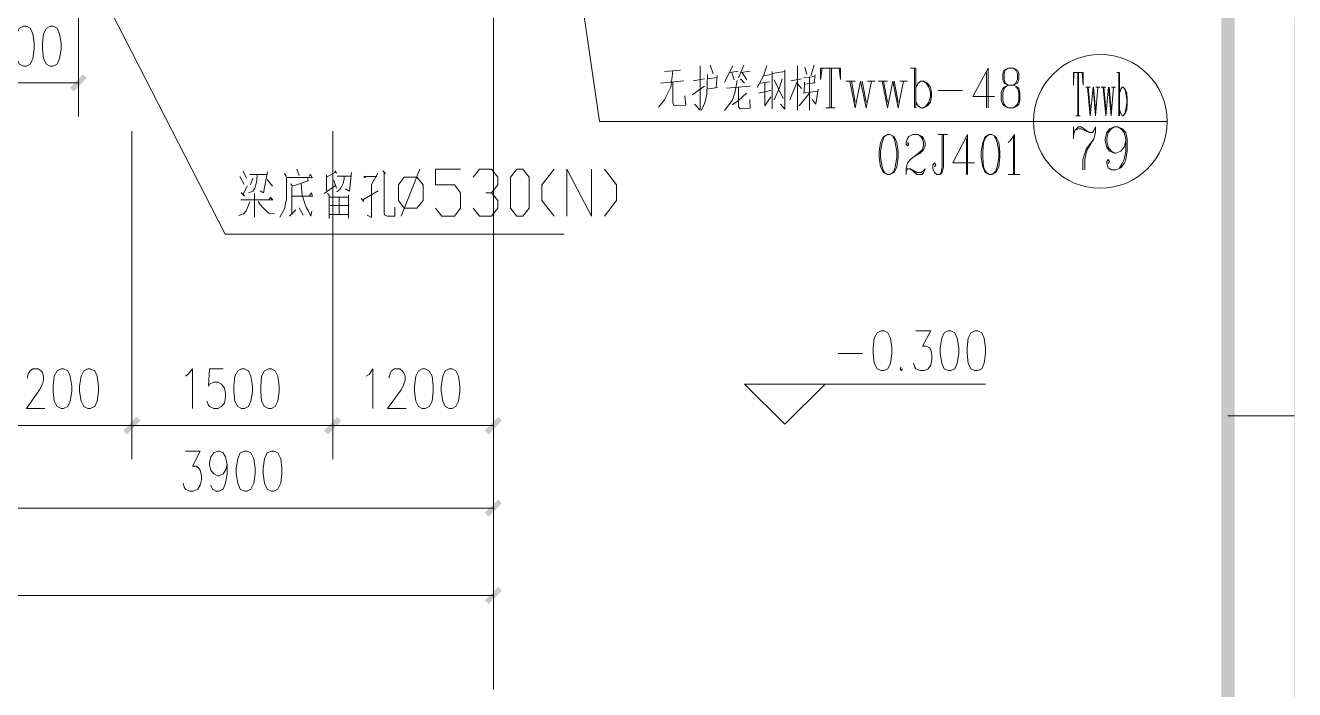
# Model space of a CAD drawing. Extents: x -145382 to -103386, y -23290 to 6406.
# Drawn here: x -112867 to -103386, y -17910 to -12951 of the extents above; entities that cross this region are included whole.
import ezdxf

# ---------------------------------------------------------------- set-up
doc = ezdxf.new("R2010")
doc.units = 0

msp = doc.modelspace()

# ---------------------------------------------------------------- hatches: boundary and pattern name
at = {"linetype": 'Continuous', "lineweight": 0}
for points in [[(-103385.7, -23290.3), (-145382.1, -23290.3), (-145382.1, 6406.1), (-103385.7, 6406.1), (-103385.7, -23290.3), (-103389.4, -23286.6), (-103389.4, 6402.4), (-145378.4, 6402.4), (-145378.4, -23286.6), (-103389.4, -23286.6)], [(-142833.2, -22743.3), (-103932.7, -22743.3), (-103932.7, 5859.1), (-142833.2, 5859.1), (-142833.2, -22743.3), (-142935.3, -22841.8), (-142935.3, 5957.6), (-103834.2, 5957.6), (-103834.2, -22841.8), (-142935.3, -22841.8)], [(-112534.7, -13415.8), (-112436.2, -13317.3), (-112407.1, -13342.9), (-112505.5, -13445)], [(-112133.6, -15975.6), (-112035.1, -15873.5), (-112006, -15902.6), (-112108.1, -16004.7)], [(-110634.9, -15975.6), (-110536.4, -15873.5), (-110507.3, -15902.6), (-110605.7, -16004.7)], [(-109435.2, -15975.6), (-109333.1, -15873.5), (-109307.6, -15902.6), (-109406, -16004.7)], [(-109435.2, -16588.2), (-109333.1, -16489.7), (-109307.6, -16518.9), (-109406, -16617.3)], [(-109435.2, -17244.5), (-109333.1, -17142.4), (-109307.6, -17171.6), (-109406, -17270)]]:
    msp.add_hatch(color=0, dxfattribs=at).paths.add_polyline_path(points)

# ---------------------------------------------------------------- linework, layer by layer
at = {"color": 0, "linetype": 'Continuous', "lineweight": 0}
for p, q in [((-108924.7, -11304.5), (-108578.3, -13667.4)), ((-109369.6, -12099.4), (-109369.6, -13908.1)), ((-112469.1, -12817.8), (-112469.1, -13630.9)), ((-107750.5, -13248.1), (-107728.7, -13313.7)), ((-107644.8, -13375.7), (-107582.8, -13251.7)), ((-107539, -13342.9), (-107498.9, -13248.1)), ((-107097.8, -13251.7), (-107097.8, -13583.5)), ((-107043.1, -13262.6), (-107028.5, -13317.3)), ((-106973.8, -13248.1), (-106999.4, -13328.3)), ((-106857.1, -13565.3), (-106857.1, -13269.9)), ((-106846.2, -13269.9), (-106846.2, -13565.3)), ((-106255.5, -13269.9), (-106215.4, -13269.9)), ((-106226.3, -13565.3), (-106226.3, -13269.9)), ((-106215.4, -13269.9), (-106215.4, -13565.3)), ((-108122.5, -13383), (-107947.4, -13364.7)), ((-108093.3, -13295.5), (-107973, -13284.5)), ((-108045.9, -13412.1), (-108031.3, -13291.8)), ((-107794.3, -13350.2), (-107878.2, -13364.7)), ((-107699.5, -13339.2), (-107772.4, -13350.2)), ((-107699.5, -13324.6), (-107706.8, -13415.8)), ((-107604.7, -13302.8), (-107542.7, -13291.8)), ((-107571.9, -13357.5), (-107590.1, -13302.8)), ((-107524.4, -13350.2), (-107495.3, -13383)), ((-107520.8, -13302.8), (-107451.5, -13291.8)), ((-107513.5, -13302.8), (-107477, -13357.5)), ((-107353.1, -13328.3), (-107298.4, -13317.3)), ((-107287.4, -13310), (-107192.6, -13295.5)), ((-107287.4, -13295.5), (-107287.4, -13572.6)), ((-107272.8, -13357.5), (-107207.2, -13496)), ((-107097.8, -13364.7), (-107156.2, -13507)), ((-107068.6, -13350.2), (-107148.9, -13364.7)), ((-107054.1, -13342.9), (-106970.2, -13331.9)), ((-107010.3, -13339.2), (-107010.3, -13583.5)), ((-106966.5, -13321), (-106973.8, -13379.3)), ((-105686.6, -13295.5), (-105686.6, -13565.3)), ((-105004.7, -13627.3), (-105004.7, -13302.8)), ((-105001.1, -13302.8), (-105001.1, -13627.3)), ((-104713, -13302.8), (-104694.8, -13302.8)), ((-104698.4, -13627.3), (-104698.4, -13302.8)), ((-104694.8, -13302.8), (-104694.8, -13627.3)), ((-113271.3, -13379.3), (-112469.1, -13379.3)), ((-108045.9, -13412.1), (-108093.3, -13507)), ((-108031.3, -13528.8), (-108031.3, -13375.7)), ((-107885.4, -13470.5), (-107794.3, -13404.9)), ((-107776.1, -13426.7), (-107695.8, -13415.8)), ((-107630.2, -13419.4), (-107451.5, -13404.9)), ((-107389.5, -13455.9), (-107298.4, -13437.7)), ((-107378.6, -13383), (-107305.7, -13372)), ((-107097.8, -13386.6), (-107068.6, -13423.1)), ((-107010.3, -13455.9), (-107086.9, -13550.7)), ((-107057.7, -13455.9), (-106948.3, -13441.3)), ((-107046.8, -13375.7), (-107050.4, -13452.3)), ((-106966.5, -13379.3), (-107046.8, -13390.3)), ((-106736.8, -13368.4), (-106667.5, -13368.4)), ((-106707.6, -13368.4), (-106667.5, -13565.3)), ((-106696.7, -13368.4), (-106667.5, -13525.2)), ((-106616.5, -13368.4), (-106587.3, -13525.2)), ((-106547.2, -13368.4), (-106587.3, -13565.3)), ((-106576.4, -13368.4), (-106518, -13368.4)), ((-106496.1, -13368.4), (-106426.9, -13368.4)), ((-106467, -13368.4), (-106426.9, -13565.3)), ((-106456, -13368.4), (-106426.9, -13525.2)), ((-106375.8, -13368.4), (-106346.6, -13525.2)), ((-106306.5, -13368.4), (-106346.6, -13565.3)), ((-106335.7, -13368.4), (-106277.4, -13368.4)), ((-106047.6, -13437.7), (-105865.3, -13437.7)), ((-104946.4, -13412.1), (-104913.6, -13412.1)), ((-104931.8, -13412.1), (-104913.6, -13627.3)), ((-104928.2, -13412.1), (-104913.6, -13579.9)), ((-104888.1, -13412.1), (-104873.5, -13579.9)), ((-104855.2, -13412.1), (-104873.5, -13627.3)), ((-104869.8, -13412.1), (-104840.6, -13412.1)), ((-104829.7, -13412.1), (-104796.9, -13412.1)), ((-104815.1, -13412.1), (-104796.9, -13627.3)), ((-104811.5, -13412.1), (-104796.9, -13579.9)), ((-104771.4, -13412.1), (-104756.8, -13579.9)), ((-104738.5, -13412.1), (-104756.8, -13627.3)), ((-104753.1, -13412.1), (-104724, -13412.1)), ((-108093.3, -13507), (-108137.1, -13561.7)), ((-107586.4, -13510.6), (-107644.8, -13587.2)), ((-106886.3, -13565.3), (-106817, -13565.3)), ((-105019.3, -13627.3), (-104986.5, -13627.3)), ((-112071.6, -13740.3), (-112071.6, -16190.7)), ((-110569.2, -13740.3), (-110569.2, -16190.7)), ((-109369.6, -13740.3), (-109369.6, -16190.7)), ((-108578.3, -13667.4), (-105336.6, -13667.4)), ((-104337.4, -13667.4), (-105336.6, -13667.4)), ((-105037.6, -13707.5), (-105037.6, -13798.7)), ((-106047.6, -13765.9), (-105978.3, -13765.9)), ((-105836.1, -13795), (-105836.1, -14064.9)), ((-105486.1, -13780.4), (-105486.1, -14064.9)), ((-109369.6, -13908.1), (-109369.6, -17908.2)), ((-110839.1, -14024.7), (-110820.9, -14072.1)), ((-110058.7, -14374.8), (-109920.2, -14024.7)), ((-111265.7, -14079.4), (-111232.9, -14137.8)), ((-111240.2, -14039.3), (-111214.7, -14090.4)), ((-111189.1, -14064.9), (-111068.8, -14064.9)), ((-111167.3, -14090.4), (-111185.5, -14141.4)), ((-111061.5, -14101.3), (-111021.4, -14152.4)), ((-110930.2, -14057.6), (-110915.7, -14079.4)), ((-110912, -14086.7), (-110722.4, -14086.7)), ((-110616.7, -14064.9), (-110616.7, -14185.2)), ((-110536.4, -14075.8), (-110430.7, -14075.8)), ((-105526.2, -14064.9), (-105438.7, -14064.9)), ((-111156.3, -14207.1), (-111156.3, -14382.1)), ((-110875.6, -14156), (-110875.6, -14363.9)), ((-109369.6, -14207.1), (-109369.6, -17456)), ((-110820.9, -14312.8), (-110791.7, -14367.5)), ((-110893.8, -14374.8), (-110846.4, -14327.4)), ((-109369.6, -14352.9), (-109369.6, -16803.3)), ((-106795.2, -15399.4), (-106612.8, -15399.4)), ((-103885.3, -15866.2), (-103385.7, -15866.2))]:
    msp.add_line(p, q, dxfattribs=at)
for points in [[(-108840.8, -14509.7), (-111375.1, -14509.7), (-112469.1, -12372.9)], [(-112881.1, -12956.3), (-112910.3, -12970.9), (-112932.2, -13014.7), (-112939.5, -13084), (-112939.5, -13127.7), (-112932.2, -13197), (-112910.3, -13240.8), (-112881.1, -13255.4), (-112859.2, -13255.4), (-112830.1, -13240.8), (-112811.8, -13197), (-112800.9, -13127.7), (-112800.9, -13084), (-112811.8, -13014.7), (-112830.1, -12970.9), (-112859.2, -12956.3), (-112881.1, -12956.3)], [(-112680.6, -12956.3), (-112709.7, -12970.9), (-112731.6, -13014.7), (-112738.9, -13084), (-112738.9, -13127.7), (-112731.6, -13197), (-112709.7, -13240.8), (-112680.6, -13255.4), (-112658.7, -13255.4), (-112629.5, -13240.8), (-112611.3, -13197), (-112600.3, -13127.7), (-112600.3, -13084), (-112611.3, -13014.7), (-112629.5, -12970.9), (-112658.7, -12956.3), (-112680.6, -12956.3)], [(-107827.1, -13251.7), (-107827.1, -13583.5), (-107867.2, -13539.8)], [(-107327.5, -13251.7), (-107353.1, -13328.3), (-107400.5, -13415.8)], [(-106915.5, -13269.9), (-106926.4, -13353.8), (-106926.4, -13269.9), (-106776.9, -13269.9), (-106776.9, -13353.8), (-106787.9, -13269.9)], [(-105675.7, -13565.3), (-105675.7, -13269.9), (-105788.7, -13481.4), (-105628.3, -13481.4)], [(-105526.2, -13565.3), (-105548.1, -13550.7), (-105555.4, -13539.8), (-105566.3, -13510.6), (-105566.3, -13452.3), (-105555.4, -13423.1), (-105548.1, -13412.1), (-105526.2, -13397.6), (-105555.4, -13412.1), (-105566.3, -13423.1), (-105577.2, -13452.3), (-105577.2, -13510.6), (-105566.3, -13539.8), (-105555.4, -13550.7), (-105526.2, -13565.3), (-105486.1, -13565.3), (-105456.9, -13550.7), (-105446, -13539.8), (-105438.7, -13510.6), (-105438.7, -13452.3), (-105446, -13423.1), (-105456.9, -13412.1), (-105486.1, -13397.6), (-105467.8, -13383), (-105456.9, -13353.8), (-105456.9, -13310), (-105467.8, -13284.5), (-105486.1, -13269.9)], [(-105526.2, -13269.9), (-105555.4, -13284.5), (-105566.3, -13310), (-105566.3, -13353.8), (-105555.4, -13383), (-105526.2, -13397.6), (-105486.1, -13397.6), (-105456.9, -13383), (-105446, -13353.8), (-105446, -13310), (-105456.9, -13284.5), (-105486.1, -13269.9), (-105526.2, -13269.9), (-105548.1, -13284.5), (-105555.4, -13310), (-105555.4, -13353.8), (-105548.1, -13383), (-105526.2, -13397.6)], [(-107772.4, -13317.3), (-107776.1, -13463.2), (-107790.6, -13528.8), (-107816.2, -13583.5)], [(-107586.4, -13510.6), (-107568.2, -13455.9), (-107550, -13361.1)], [(-107214.5, -13350.2), (-107236.4, -13423.1), (-107272.8, -13507)], [(-107192.6, -13284.5), (-107192.6, -13576.2), (-107225.4, -13539.8)], [(-105033.9, -13302.8), (-105037.6, -13397.6), (-105037.6, -13302.8), (-104964.6, -13302.8), (-104964.6, -13397.6), (-104971.9, -13302.8)], [(-107480.7, -13455.9), (-107539, -13510.6), (-107586.4, -13543.4)], [(-107539, -13415.8), (-107539, -13558), (-107528.1, -13572.6), (-107451.5, -13568.9), (-107455.2, -13503.3)], [(-107342.1, -13379.3), (-107342.1, -13550.7), (-107298.4, -13485.1)], [(-106944.7, -13426.7), (-106962.9, -13539.8), (-106988.4, -13503.3)], [(-106667.5, -13565.3), (-106627.4, -13368.4), (-106587.3, -13565.3)], [(-106426.9, -13565.3), (-106386.8, -13368.4), (-106346.6, -13565.3)], [(-106215.4, -13412.1), (-106197.1, -13383), (-106178.9, -13368.4), (-106157, -13368.4), (-106127.9, -13383), (-106106, -13412.1), (-106098.7, -13452.3), (-106098.7, -13481.4), (-106106, -13525.2), (-106127.9, -13550.7), (-106157, -13565.3), (-106178.9, -13565.3), (-106197.1, -13550.7), (-106215.4, -13525.2)], [(-106157, -13368.4), (-106138.8, -13383), (-106116.9, -13412.1), (-106106, -13452.3), (-106106, -13481.4), (-106116.9, -13525.2), (-106138.8, -13550.7), (-106157, -13565.3)], [(-105486.1, -13565.3), (-105467.8, -13550.7), (-105456.9, -13539.8), (-105446, -13510.6), (-105446, -13452.3), (-105456.9, -13423.1), (-105467.8, -13412.1)], [(-104913.6, -13627.3), (-104891.7, -13412.1), (-104873.5, -13627.3)], [(-104796.9, -13627.3), (-104775, -13412.1), (-104756.8, -13627.3)], [(-104694.8, -13455.9), (-104683.9, -13426.7), (-104672.9, -13412.1), (-104665.6, -13412.1), (-104651, -13426.7), (-104640.1, -13455.9), (-104636.4, -13503.3), (-104636.4, -13532.5), (-104640.1, -13579.9), (-104651, -13609.1), (-104665.6, -13627.3), (-104672.9, -13627.3), (-104683.9, -13609.1), (-104694.8, -13579.9)], [(-104665.6, -13412.1), (-104654.7, -13426.7), (-104647.4, -13455.9), (-104640.1, -13503.3), (-104640.1, -13532.5), (-104647.4, -13579.9), (-104654.7, -13609.1), (-104665.6, -13627.3)], [(-108031.3, -13528.8), (-108020.4, -13550.7), (-107932.9, -13547.1), (-107940.1, -13477.8)], [(-105037.6, -13769.5), (-105026.6, -13736.7), (-105001.1, -13707.5), (-104979.2, -13707.5), (-104920.9, -13751.3), (-104895.3, -13751.3), (-104884.4, -13736.7), (-104873.5, -13707.5)], [(-105026.6, -13736.7), (-105001.1, -13722.1), (-104979.2, -13722.1), (-104920.9, -13751.3)], [(-104873.5, -13707.5), (-104873.5, -13751.3), (-104884.4, -13798.7), (-104931.8, -13875.2), (-104942.8, -13904.4), (-104953.7, -13951.8), (-104953.7, -14028.4)], [(-104647.4, -13813.3), (-104658.3, -13860.7), (-104683.9, -13889.8), (-104720.3, -13904.4), (-104731.3, -13904.4), (-104767.7, -13889.8), (-104789.6, -13860.7), (-104800.5, -13813.3), (-104800.5, -13798.7), (-104789.6, -13751.3), (-104767.7, -13722.1), (-104731.3, -13707.5), (-104705.7, -13707.5), (-104672.9, -13722.1), (-104647.4, -13751.3), (-104636.4, -13798.7), (-104636.4, -13889.8), (-104647.4, -13951.8), (-104658.3, -13981), (-104683.9, -14013.8), (-104720.3, -14028.4), (-104753.1, -14028.4), (-104778.7, -14013.8), (-104789.6, -13981), (-104789.6, -13966.4), (-104778.7, -13951.8), (-104767.7, -13966.4), (-104778.7, -13981)], [(-104731.3, -13904.4), (-104753.1, -13889.8), (-104778.7, -13860.7), (-104789.6, -13813.3), (-104789.6, -13798.7), (-104778.7, -13751.3), (-104753.1, -13722.1), (-104731.3, -13707.5)], [(-104705.7, -13707.5), (-104683.9, -13722.1), (-104658.3, -13751.3), (-104647.4, -13798.7), (-104647.4, -13889.8), (-104658.3, -13951.8), (-104672.9, -13981), (-104694.8, -14013.8)], [(-106426.9, -13765.9), (-106456, -13780.4), (-106477.9, -13824.2), (-106488.9, -13893.5), (-106488.9, -13937.2), (-106477.9, -14006.5), (-106456, -14050.3), (-106426.9, -14064.9), (-106408.6, -14064.9), (-106375.8, -14050.3), (-106357.6, -14006.5), (-106346.6, -13937.2), (-106346.6, -13893.5), (-106357.6, -13824.2), (-106375.8, -13780.4), (-106408.6, -13765.9), (-106426.9, -13765.9), (-106448.7, -13780.4), (-106456, -13795), (-106467, -13824.2), (-106477.9, -13893.5), (-106477.9, -13937.2), (-106467, -14006.5), (-106456, -14035.7), (-106448.7, -14050.3), (-106426.9, -14064.9)], [(-106408.6, -14064.9), (-106386.8, -14050.3), (-106375.8, -14035.7), (-106368.5, -14006.5), (-106357.6, -13937.2), (-106357.6, -13893.5), (-106368.5, -13824.2), (-106375.8, -13795), (-106386.8, -13780.4)], [(-106277.4, -13824.2), (-106266.4, -13838.8), (-106277.4, -13849.7), (-106288.3, -13838.8), (-106288.3, -13824.2), (-106277.4, -13795), (-106266.4, -13780.4), (-106237.2, -13765.9), (-106197.1, -13765.9), (-106168, -13780.4), (-106157, -13795), (-106146.1, -13824.2), (-106146.1, -13849.7), (-106157, -13878.9), (-106186.2, -13908.1), (-106237.2, -13937.2), (-106255.5, -13951.8), (-106277.4, -13977.3), (-106288.3, -14021.1), (-106288.3, -14064.9)], [(-106197.1, -13765.9), (-106178.9, -13780.4), (-106168, -13795), (-106157, -13824.2), (-106157, -13849.7), (-106168, -13878.9), (-106197.1, -13908.1), (-106237.2, -13937.2)], [(-106007.5, -13765.9), (-106007.5, -14006.5), (-106018.5, -14050.3), (-106036.7, -14064.9), (-106058.6, -14064.9), (-106076.8, -14050.3), (-106087.7, -14021.1), (-106087.7, -13991.9), (-106076.8, -13977.3), (-106065.9, -13991.9), (-106076.8, -14006.5)], [(-106018.5, -13765.9), (-106018.5, -14006.5), (-106025.8, -14050.3), (-106036.7, -14064.9)], [(-105828.8, -14064.9), (-105828.8, -13765.9), (-105938.2, -13977.3), (-105777.8, -13977.3)], [(-105668.4, -13765.9), (-105697.6, -13780.4), (-105715.8, -13824.2), (-105726.7, -13893.5), (-105726.7, -13937.2), (-105715.8, -14006.5), (-105697.6, -14050.3), (-105668.4, -14064.9), (-105646.5, -14064.9), (-105617.3, -14050.3), (-105595.5, -14006.5), (-105588.2, -13937.2), (-105588.2, -13893.5), (-105595.5, -13824.2), (-105617.3, -13780.4), (-105646.5, -13765.9), (-105668.4, -13765.9), (-105686.6, -13780.4), (-105697.6, -13795), (-105708.5, -13824.2), (-105715.8, -13893.5), (-105715.8, -13937.2), (-105708.5, -14006.5), (-105697.6, -14035.7), (-105686.6, -14050.3), (-105668.4, -14064.9)], [(-105646.5, -14064.9), (-105628.3, -14050.3), (-105617.3, -14035.7), (-105606.4, -14006.5), (-105595.5, -13937.2), (-105595.5, -13893.5), (-105606.4, -13824.2), (-105617.3, -13795), (-105628.3, -13780.4)], [(-105526.2, -13824.2), (-105508, -13809.6), (-105478.8, -13765.9), (-105478.8, -14064.9)], [(-104884.4, -13798.7), (-104942.8, -13875.2), (-104953.7, -13904.4), (-104968.3, -13951.8), (-104968.3, -14028.4)], [(-109803.5, -14316.5), (-109756.1, -14374.8), (-109661.3, -14374.8), (-109617.5, -14316.5), (-109617.5, -14199.8), (-109661.3, -14141.4), (-109803.5, -14141.4), (-109803.5, -14024.7), (-109617.5, -14024.7)], [(-109522.7, -14083.1), (-109475.3, -14024.7), (-109384.1, -14024.7), (-109336.7, -14083.1), (-109336.7, -14141.4), (-109384.1, -14199.8), (-109427.9, -14199.8)], [(-109194.5, -14374.8), (-109241.9, -14316.5), (-109241.9, -14083.1), (-109194.5, -14024.7), (-109150.8, -14024.7), (-109103.4, -14083.1), (-109103.4, -14316.5), (-109150.8, -14374.8), (-109194.5, -14374.8)], [(-108917.4, -14024.7), (-109008.6, -14141.4), (-109008.6, -14258.1), (-108917.4, -14374.8)], [(-108822.6, -14374.8), (-108822.6, -14024.7), (-108636.6, -14374.8), (-108636.6, -14024.7)], [(-108541.8, -14024.7), (-108450.7, -14141.4), (-108450.7, -14258.1), (-108541.8, -14374.8)], [(-106288.3, -14035.7), (-106277.4, -14021.1), (-106255.5, -14021.1), (-106208.1, -14050.3), (-106178.9, -14050.3), (-106157, -14035.7), (-106146.1, -14021.1), (-106157, -14050.3), (-106168, -14064.9), (-106208.1, -14064.9), (-106255.5, -14021.1)], [(-111134.5, -14064.9), (-111138.1, -14101.3), (-111141.7, -14130.5), (-111152.7, -14167), (-111167.3, -14188.8), (-111200.1, -14199.8)], [(-111057.9, -14043), (-111087, -14199.8), (-111112.6, -14185.2)], [(-110915.7, -14086.7), (-110915.7, -14228.9), (-110915.7, -14254.5), (-110923, -14276.3), (-110926.6, -14298.2), (-110930.2, -14320.1), (-110941.2, -14338.3), (-110966.7, -14382.1)], [(-110758.9, -14094), (-110755.2, -14112.3), (-110871.9, -14152.4), (-110882.8, -14134.1)], [(-110726, -14083.1), (-110737, -14061.2), (-110747.9, -14079.4)], [(-110634.9, -14207.1), (-110551, -14145.1), (-110562, -14108.6), (-110543.7, -14167)], [(-110554.7, -14035.7), (-110543.7, -14053.9), (-110551, -14046.6), (-110616.7, -14083.1)], [(-110485.4, -14079.4), (-110485.4, -14097.7), (-110492.7, -14130.5), (-110503.6, -14152.4), (-110514.6, -14174.2), (-110540.1, -14192.5)], [(-110430.7, -14050.3), (-110445.3, -14188.8), (-110474.4, -14170.6)], [(-110321.3, -14075.8), (-110328.6, -14086.7), (-110339.5, -14079.4), (-110241.1, -14079.4)], [(-110233.8, -14053.9), (-110281.2, -14137.8), (-110281.2, -14385.7), (-110314, -14367.5)], [(-110197.3, -14035.7), (-110175.4, -14057.6), (-110186.4, -14050.3), (-110186.4, -14352.9), (-110182.7, -14367.5), (-110160.8, -14374.8), (-110106.1, -14374.8), (-110106.1, -14309.2)], [(-110036.9, -14316.5), (-110080.6, -14258.1), (-110080.6, -14141.4), (-110036.9, -14083.1), (-109942.1, -14083.1), (-109894.7, -14141.4), (-109894.7, -14258.1), (-109942.1, -14316.5), (-110036.9, -14316.5)], [(-111254.8, -14199.8), (-111229.3, -14225.3), (-111240.2, -14214.4), (-111211, -14148.7)], [(-110871.9, -14225.3), (-110722.4, -14225.3), (-110729.7, -14199.8), (-110744.3, -14221.7)], [(-110806.3, -14134.1), (-110799, -14218), (-110791.7, -14239.9), (-110784.4, -14265.4), (-110777.1, -14287.3), (-110766.2, -14312.8), (-110751.6, -14338.3), (-110733.3, -14374.8), (-110726, -14338.3)], [(-110609.4, -14207.1), (-110598.4, -14218), (-110598.4, -14393), (-110598.4, -14363.9), (-110452.6, -14363.9), (-110452.6, -14389.4), (-110452.6, -14218), (-110452.6, -14232.6), (-110598.4, -14232.6), (-110521.8, -14232.6), (-110521.8, -14360.2), (-110521.8, -14294.6), (-110591.1, -14294.6), (-110456.2, -14294.6)], [(-110357.8, -14243.5), (-110339.5, -14265.4), (-110346.8, -14254.5), (-110230.1, -14185.2)], [(-109384.1, -14199.8), (-109336.7, -14258.1), (-109336.7, -14316.5), (-109384.1, -14374.8), (-109475.3, -14374.8), (-109522.7, -14316.5)], [(-111189.1, -14269.1), (-111203.7, -14305.5), (-111218.3, -14334.7), (-111236.6, -14356.6), (-111273, -14371.2)], [(-111258.4, -14254.5), (-111017.8, -14254.5), (-111036, -14236.2), (-111046.9, -14254.5)], [(-111127.2, -14265.4), (-111112.6, -14287.3), (-111094.3, -14309.2), (-111076.1, -14327.4), (-111046.9, -14352.9), (-111006.8, -14356.6)], [(-106474.3, -15231.7), (-106503.4, -15246.3), (-106525.3, -15286.4), (-106532.6, -15359.3), (-106532.6, -15399.4), (-106525.3, -15472.4), (-106503.4, -15516.1), (-106474.3, -15527.1), (-106452.4, -15527.1), (-106423.2, -15516.1), (-106405, -15472.4), (-106394, -15399.4), (-106394, -15359.3), (-106405, -15286.4), (-106423.2, -15246.3), (-106452.4, -15231.7), (-106474.3, -15231.7)], [(-106215.4, -15231.7), (-106102.3, -15231.7), (-106164.3, -15344.7), (-106135.1, -15344.7), (-106113.3, -15359.3), (-106102.3, -15373.9), (-106095, -15414), (-106095, -15443.2), (-106102.3, -15487), (-106124.2, -15516.1), (-106153.4, -15527.1), (-106182.5, -15527.1), (-106215.4, -15516.1), (-106222.7, -15501.5), (-106233.6, -15472.4)], [(-105974.7, -15231.7), (-106003.9, -15246.3), (-106022.1, -15286.4), (-106033, -15359.3), (-106033, -15399.4), (-106022.1, -15472.4), (-106003.9, -15516.1), (-105974.7, -15527.1), (-105952.8, -15527.1), (-105923.6, -15516.1), (-105905.4, -15472.4), (-105894.5, -15399.4), (-105894.5, -15359.3), (-105905.4, -15286.4), (-105923.6, -15246.3), (-105952.8, -15231.7), (-105974.7, -15231.7)], [(-105774.1, -15231.7), (-105803.3, -15246.3), (-105825.2, -15286.4), (-105832.5, -15359.3), (-105832.5, -15399.4), (-105825.2, -15472.4), (-105803.3, -15516.1), (-105774.1, -15527.1), (-105752.3, -15527.1), (-105723.1, -15516.1), (-105704.9, -15472.4), (-105693.9, -15399.4), (-105693.9, -15359.3), (-105704.9, -15286.4), (-105723.1, -15246.3), (-105752.3, -15231.7), (-105774.1, -15231.7)], [(-112851.9, -15585.4), (-112851.9, -15570.8), (-112841, -15545.3), (-112830.1, -15530.7), (-112811.8, -15516.1), (-112771.7, -15516.1), (-112749.8, -15530.7), (-112738.9, -15545.3), (-112731.6, -15570.8), (-112731.6, -15600), (-112738.9, -15629.2), (-112760.8, -15672.9), (-112859.2, -15811.5), (-112720.7, -15811.5)], [(-112600.3, -15516.1), (-112629.5, -15530.7), (-112651.4, -15570.8), (-112658.7, -15643.8), (-112658.7, -15683.9), (-112651.4, -15756.8), (-112629.5, -15796.9), (-112600.3, -15811.5), (-112582.1, -15811.5), (-112549.3, -15796.9), (-112531, -15756.8), (-112520.1, -15683.9), (-112520.1, -15643.8), (-112531, -15570.8), (-112549.3, -15530.7), (-112582.1, -15516.1), (-112600.3, -15516.1)], [(-112399.8, -15516.1), (-112428.9, -15530.7), (-112450.8, -15570.8), (-112461.8, -15643.8), (-112461.8, -15683.9), (-112450.8, -15756.8), (-112428.9, -15796.9), (-112399.8, -15811.5), (-112381.5, -15811.5), (-112348.7, -15796.9), (-112330.5, -15756.8), (-112319.6, -15683.9), (-112319.6, -15643.8), (-112330.5, -15570.8), (-112348.7, -15530.7), (-112381.5, -15516.1), (-112399.8, -15516.1)], [(-111670.5, -15570.8), (-111652.2, -15556.2), (-111619.4, -15516.1), (-111619.4, -15811.5)], [(-111389.7, -15516.1), (-111491.8, -15516.1), (-111499.1, -15643.8), (-111491.8, -15629.2), (-111459, -15614.6), (-111429.8, -15614.6), (-111400.6, -15629.2), (-111378.8, -15658.3), (-111371.5, -15698.4), (-111371.5, -15727.6), (-111378.8, -15771.4), (-111400.6, -15796.9), (-111429.8, -15811.5), (-111459, -15811.5), (-111491.8, -15796.9), (-111499.1, -15786), (-111510, -15756.8)], [(-111251.1, -15516.1), (-111280.3, -15530.7), (-111302.2, -15570.8), (-111309.5, -15643.8), (-111309.5, -15683.9), (-111302.2, -15756.8), (-111280.3, -15796.9), (-111251.1, -15811.5), (-111229.3, -15811.5), (-111200.1, -15796.9), (-111181.9, -15756.8), (-111170.9, -15683.9), (-111170.9, -15643.8), (-111181.9, -15570.8), (-111200.1, -15530.7), (-111229.3, -15516.1), (-111251.1, -15516.1)], [(-111050.6, -15516.1), (-111079.8, -15530.7), (-111101.6, -15570.8), (-111108.9, -15643.8), (-111108.9, -15683.9), (-111101.6, -15756.8), (-111079.8, -15796.9), (-111050.6, -15811.5), (-111028.7, -15811.5), (-110999.5, -15796.9), (-110981.3, -15756.8), (-110970.4, -15683.9), (-110970.4, -15643.8), (-110981.3, -15570.8), (-110999.5, -15530.7), (-111028.7, -15516.1), (-111050.6, -15516.1)], [(-110321.3, -15570.8), (-110299.4, -15556.2), (-110270.2, -15516.1), (-110270.2, -15811.5)], [(-110149.9, -15585.4), (-110149.9, -15570.8), (-110139, -15545.3), (-110131.7, -15530.7), (-110109.8, -15516.1), (-110069.7, -15516.1), (-110051.4, -15530.7), (-110040.5, -15545.3), (-110029.6, -15570.8), (-110029.6, -15600), (-110040.5, -15629.2), (-110058.7, -15672.9), (-110160.8, -15811.5), (-110022.3, -15811.5)], [(-109901.9, -15516.1), (-109931.1, -15530.7), (-109949.3, -15570.8), (-109960.3, -15643.8), (-109960.3, -15683.9), (-109949.3, -15756.8), (-109931.1, -15796.9), (-109901.9, -15811.5), (-109880.1, -15811.5), (-109850.9, -15796.9), (-109829, -15756.8), (-109821.7, -15683.9), (-109821.7, -15643.8), (-109829, -15570.8), (-109850.9, -15530.7), (-109880.1, -15516.1), (-109901.9, -15516.1)], [(-109701.4, -15516.1), (-109730.6, -15530.7), (-109748.8, -15570.8), (-109759.7, -15643.8), (-109759.7, -15683.9), (-109748.8, -15756.8), (-109730.6, -15796.9), (-109701.4, -15811.5), (-109679.5, -15811.5), (-109650.3, -15796.9), (-109632.1, -15756.8), (-109621.2, -15683.9), (-109621.2, -15643.8), (-109632.1, -15570.8), (-109650.3, -15530.7), (-109679.5, -15516.1), (-109701.4, -15516.1)], [(-106324.8, -15501.5), (-106332.1, -15516.1), (-106324.8, -15527.1), (-106313.8, -15516.1)], [(-105693.9, -15629.2), (-107495.3, -15629.2), (-107192.6, -15928.2), (-106893.6, -15629.2)], [(-131871.9, -15939.1), (-130971.2, -15939.1), (-129468.9, -15939.1), (-127970.2, -15939.1), (-126471.5, -15939.1), (-125570.8, -15939.1), (-124670.1, -15939.1), (-123171.4, -15939.1), (-121669.1, -15939.1), (-120170.4, -15939.1), (-119269.7, -15939.1), (-118369, -15939.1), (-116870.3, -15939.1), (-115670.7, -15939.1), (-114172, -15939.1), (-113271.3, -15939.1), (-112071.6, -15939.1), (-110569.2, -15939.1), (-109369.6, -15939.1)], [(-111670.5, -16128.7), (-111561.1, -16128.7), (-111619.4, -16241.8), (-111590.3, -16241.8), (-111572, -16256.3), (-111561.1, -16270.9), (-111550.1, -16314.7), (-111550.1, -16343.9), (-111561.1, -16384), (-111579.3, -16413.1), (-111612.1, -16427.7), (-111641.3, -16427.7), (-111670.5, -16413.1), (-111681.4, -16398.6), (-111688.7, -16369.4)], [(-111360.5, -16230.8), (-111371.5, -16270.9), (-111389.7, -16300.1), (-111418.9, -16314.7), (-111429.8, -16314.7), (-111459, -16300.1), (-111480.9, -16270.9), (-111491.8, -16230.8), (-111491.8, -16216.2), (-111480.9, -16172.5), (-111459, -16143.3), (-111429.8, -16128.7), (-111418.9, -16128.7), (-111389.7, -16143.3), (-111371.5, -16172.5), (-111360.5, -16230.8), (-111360.5, -16300.1), (-111371.5, -16369.4), (-111389.7, -16413.1), (-111418.9, -16427.7), (-111440.8, -16427.7), (-111469.9, -16413.1), (-111480.9, -16384)], [(-111229.3, -16128.7), (-111262.1, -16143.3), (-111280.3, -16187.1), (-111291.2, -16256.3), (-111291.2, -16300.1), (-111280.3, -16369.4), (-111262.1, -16413.1), (-111229.3, -16427.7), (-111211, -16427.7), (-111181.9, -16413.1), (-111160, -16369.4), (-111149, -16300.1), (-111149, -16256.3), (-111160, -16187.1), (-111181.9, -16143.3), (-111211, -16128.7), (-111229.3, -16128.7)], [(-111028.7, -16128.7), (-111061.5, -16143.3), (-111079.8, -16187.1), (-111090.7, -16256.3), (-111090.7, -16300.1), (-111079.8, -16369.4), (-111061.5, -16413.1), (-111028.7, -16427.7), (-111010.5, -16427.7), (-110981.3, -16413.1), (-110959.4, -16369.4), (-110952.1, -16300.1), (-110952.1, -16256.3), (-110959.4, -16187.1), (-110981.3, -16143.3), (-111010.5, -16128.7), (-111028.7, -16128.7)], [(-139369, -16555.4), (-131871.9, -16555.4), (-125570.8, -16555.4), (-119269.7, -16555.4), (-113271.3, -16555.4), (-109369.6, -16555.4)], [(-139369, -17208.1), (-131871.9, -17208.1), (-109369.6, -17208.1)]]:
    msp.add_lwpolyline(points, dxfattribs=at)
msp.add_circle((-104837, -13667.4), 499.6, dxfattribs=at)
for p in [(-112469.1, -13379.3), (-109369.6, -15939.1), (-109369.6, -16555.4), (-109369.6, -17208.1)]:
    msp.add_point(p, dxfattribs=at)

doc.saveas('drawing.dxf')
